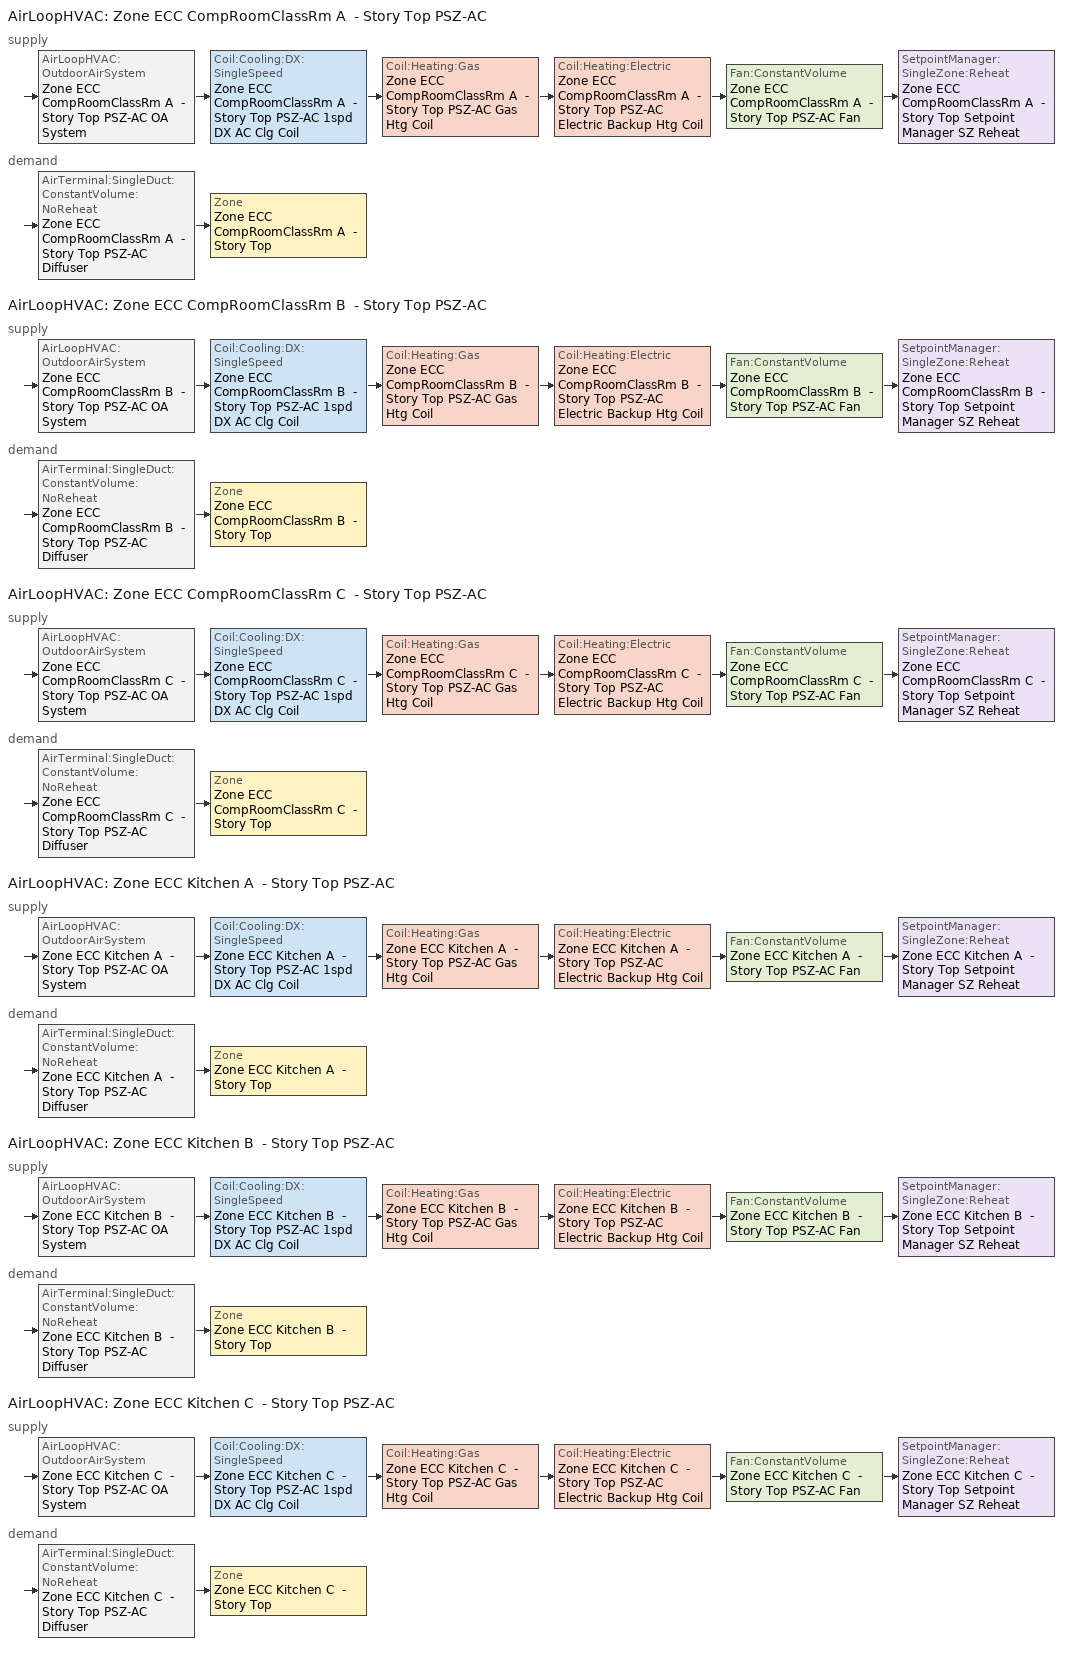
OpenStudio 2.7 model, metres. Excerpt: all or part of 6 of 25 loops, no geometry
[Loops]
AirLoopHVAC 'Zone ECC CompRoomClassRm A  - Story Top PSZ-AC'
 supply: AirLoopHVAC:OutdoorAirSystem 'Zone ECC CompRoomClassRm A  - Story Top PSZ-AC OA System' > Coil:Cooling:DX:SingleSpeed 'Zone ECC CompRoomClassRm A  - Story Top PSZ-AC 1spd DX AC Clg Coil' > Coil:Heating:Gas 'Zone ECC CompRoomClassRm A  - Story Top PSZ-AC Gas Htg Coil' > Coil:Heating:Electric 'Zone ECC CompRoomClassRm A  - Story Top PSZ-AC Electric Backup Htg Coil' > Fan:ConstantVolume 'Zone ECC CompRoomClassRm A  - Story Top PSZ-AC Fan' > SetpointManager:SingleZone:Reheat 'Zone ECC CompRoomClassRm A  - Story Top Setpoint Manager SZ Reheat'
 demand: AirTerminal:SingleDuct:ConstantVolume:NoReheat 'Zone ECC CompRoomClassRm A  - Story Top PSZ-AC Diffuser' > Zone 'Zone ECC CompRoomClassRm A  - Story Top'
AirLoopHVAC 'Zone ECC CompRoomClassRm B  - Story Top PSZ-AC'
 supply: AirLoopHVAC:OutdoorAirSystem 'Zone ECC CompRoomClassRm B  - Story Top PSZ-AC OA System' > Coil:Cooling:DX:SingleSpeed 'Zone ECC CompRoomClassRm B  - Story Top PSZ-AC 1spd DX AC Clg Coil' > Coil:Heating:Gas 'Zone ECC CompRoomClassRm B  - Story Top PSZ-AC Gas Htg Coil' > Coil:Heating:Electric 'Zone ECC CompRoomClassRm B  - Story Top PSZ-AC Electric Backup Htg Coil' > Fan:ConstantVolume 'Zone ECC CompRoomClassRm B  - Story Top PSZ-AC Fan' > SetpointManager:SingleZone:Reheat 'Zone ECC CompRoomClassRm B  - Story Top Setpoint Manager SZ Reheat'
 demand: AirTerminal:SingleDuct:ConstantVolume:NoReheat 'Zone ECC CompRoomClassRm B  - Story Top PSZ-AC Diffuser' > Zone 'Zone ECC CompRoomClassRm B  - Story Top'
AirLoopHVAC 'Zone ECC CompRoomClassRm C  - Story Top PSZ-AC'
 supply: AirLoopHVAC:OutdoorAirSystem 'Zone ECC CompRoomClassRm C  - Story Top PSZ-AC OA System' > Coil:Cooling:DX:SingleSpeed 'Zone ECC CompRoomClassRm C  - Story Top PSZ-AC 1spd DX AC Clg Coil' > Coil:Heating:Gas 'Zone ECC CompRoomClassRm C  - Story Top PSZ-AC Gas Htg Coil' > Coil:Heating:Electric 'Zone ECC CompRoomClassRm C  - Story Top PSZ-AC Electric Backup Htg Coil' > Fan:ConstantVolume 'Zone ECC CompRoomClassRm C  - Story Top PSZ-AC Fan' > SetpointManager:SingleZone:Reheat 'Zone ECC CompRoomClassRm C  - Story Top Setpoint Manager SZ Reheat'
 demand: AirTerminal:SingleDuct:ConstantVolume:NoReheat 'Zone ECC CompRoomClassRm C  - Story Top PSZ-AC Diffuser' > Zone 'Zone ECC CompRoomClassRm C  - Story Top'
AirLoopHVAC 'Zone ECC Kitchen A  - Story Top PSZ-AC'
 supply: AirLoopHVAC:OutdoorAirSystem 'Zone ECC Kitchen A  - Story Top PSZ-AC OA System' > Coil:Cooling:DX:SingleSpeed 'Zone ECC Kitchen A  - Story Top PSZ-AC 1spd DX AC Clg Coil' > Coil:Heating:Gas 'Zone ECC Kitchen A  - Story Top PSZ-AC Gas Htg Coil' > Coil:Heating:Electric 'Zone ECC Kitchen A  - Story Top PSZ-AC Electric Backup Htg Coil' > Fan:ConstantVolume 'Zone ECC Kitchen A  - Story Top PSZ-AC Fan' > SetpointManager:SingleZone:Reheat 'Zone ECC Kitchen A  - Story Top Setpoint Manager SZ Reheat'
 demand: AirTerminal:SingleDuct:ConstantVolume:NoReheat 'Zone ECC Kitchen A  - Story Top PSZ-AC Diffuser' > Zone 'Zone ECC Kitchen A  - Story Top'
AirLoopHVAC 'Zone ECC Kitchen B  - Story Top PSZ-AC'
 supply: AirLoopHVAC:OutdoorAirSystem 'Zone ECC Kitchen B  - Story Top PSZ-AC OA System' > Coil:Cooling:DX:SingleSpeed 'Zone ECC Kitchen B  - Story Top PSZ-AC 1spd DX AC Clg Coil' > Coil:Heating:Gas 'Zone ECC Kitchen B  - Story Top PSZ-AC Gas Htg Coil' > Coil:Heating:Electric 'Zone ECC Kitchen B  - Story Top PSZ-AC Electric Backup Htg Coil' > Fan:ConstantVolume 'Zone ECC Kitchen B  - Story Top PSZ-AC Fan' > SetpointManager:SingleZone:Reheat 'Zone ECC Kitchen B  - Story Top Setpoint Manager SZ Reheat'
 demand: AirTerminal:SingleDuct:ConstantVolume:NoReheat 'Zone ECC Kitchen B  - Story Top PSZ-AC Diffuser' > Zone 'Zone ECC Kitchen B  - Story Top'
AirLoopHVAC 'Zone ECC Kitchen C  - Story Top PSZ-AC'
 supply: AirLoopHVAC:OutdoorAirSystem 'Zone ECC Kitchen C  - Story Top PSZ-AC OA System' > Coil:Cooling:DX:SingleSpeed 'Zone ECC Kitchen C  - Story Top PSZ-AC 1spd DX AC Clg Coil' > Coil:Heating:Gas 'Zone ECC Kitchen C  - Story Top PSZ-AC Gas Htg Coil' > Coil:Heating:Electric 'Zone ECC Kitchen C  - Story Top PSZ-AC Electric Backup Htg Coil' > Fan:ConstantVolume 'Zone ECC Kitchen C  - Story Top PSZ-AC Fan' > SetpointManager:SingleZone:Reheat 'Zone ECC Kitchen C  - Story Top Setpoint Manager SZ Reheat'
 demand: AirTerminal:SingleDuct:ConstantVolume:NoReheat 'Zone ECC Kitchen C  - Story Top PSZ-AC Diffuser' > Zone 'Zone ECC Kitchen C  - Story Top'
[Sizing:Zone] Zone Cooling Design Supply Air Temperature Input Method=SupplyAirTemperature; Zone Cooling Design Supply Air Temperature {C}=12.7778; Zone Cooling Design Supply Air Temperature Difference {deltaC}=11.11; Zone Heating Design Supply Air Temperature Input Method=SupplyAirTemperature; Zone Heating Design Supply Air Temperature {C}=50; Zone Heating Design Supply Air Temperature Difference {deltaC}=11.11; Zone Cooling Design Supply Air Humidity Ratio {kg-H2O/kg-air}=0.0085; Zone Heating Design Supply Air Humidity Ratio {kg-H2O/kg-air}=0.008; Cooling Design Air Flow Method=DesignDay; Heating Design Air Flow Method=DesignDay; Account for Dedicated Outdoor Air System=No; Dedicated Outdoor Air System Control Strategy=NeutralSupplyAir; Dedicated Outdoor Air Low Setpoint Temperature for Design {C}=autosize; Dedicated Outdoor Air High Setpoint Temperature for Design {C}=autosize
Zone ECC Kitchen A  - Story Top; Zone ECC Kitchen B  - Story Top; Zone ECC Kitchen C  - Story Top; Zone ECC CompRoomClassRm A  - Story Top; Zone ECC CompRoomClassRm B  - Story Top; Zone ECC CompRoomClassRm C  - Story Top
[Zone equipment]
Zone ECC Kitchen A  - Story Top: Zone ECC Kitchen A  - Story Top Exhaust Fan, Zone ECC Kitchen A  - Story Top PSZ-AC Diffuser
Zone ECC Kitchen B  - Story Top: Zone ECC Kitchen B  - Story Top Exhaust Fan, Zone ECC Kitchen B  - Story Top PSZ-AC Diffuser
Zone ECC Kitchen C  - Story Top: Zone ECC Kitchen C  - Story Top Exhaust Fan, Zone ECC Kitchen C  - Story Top PSZ-AC Diffuser
Zone ECC CompRoomClassRm A  - Story Top: Zone ECC CompRoomClassRm A  - Story Top PSZ-AC Diffuser
Zone ECC CompRoomClassRm B  - Story Top: Zone ECC CompRoomClassRm B  - Story Top PSZ-AC Diffuser
Zone ECC CompRoomClassRm C  - Story Top: Zone ECC CompRoomClassRm C  - Story Top PSZ-AC Diffuser
[Fan:ZoneExhaust] Availability Schedule=DEER Community College Kitchen Exhaust Fan DCV Schedule; Fan Total Efficiency=0.429; Pressure Rise {Pa}=124.544; System Availability Manager Coupling Mode=Decoupled
Name | Maximum Flow Rate {m3/s}
Zone ECC Kitchen A  - Story Top Exhaust Fan; Zone ECC Kitchen C  - Story Top Exhaust Fan | 0.0553385
Zone ECC Kitchen B  - Story Top Exhaust Fan | 0.208903
[AirLoopHVAC] Availability Schedule=Always On Discrete; Design Supply Air Flow Rate {m3/s}=AutoSize
Zone ECC CompRoomClassRm A  - Story Top PSZ-AC; Zone ECC CompRoomClassRm B  - Story Top PSZ-AC; Zone ECC CompRoomClassRm C  - Story Top PSZ-AC; Zone ECC Kitchen A  - Story Top PSZ-AC; Zone ECC Kitchen B  - Story Top PSZ-AC; Zone ECC Kitchen C  - Story Top PSZ-AC
[Sizing:System] Type of Load to Size On=Sensible; Design Outdoor Air Flow Rate {m3/s}=Autosize; Central Heating Maximum System Air Flow Ratio=1; Preheat Design Temperature {C}=7.22222; Preheat Design Humidity Ratio {kg-H2O/kg-Air}=0.008; Precool Design Temperature {C}=12.7778; Precool Design Humidity Ratio {kg-H2O/kg-Air}=0.008; Central Cooling Design Supply Air Temperature {C}=12.7778; Central Heating Design Supply Air Temperature {C}=50; Sizing Option=Coincident; 100% Outdoor Air in Cooling=No; 100% Outdoor Air in Heating=No; Central Cooling Design Supply Air Humidity Ratio {kg-H2O/kg-Air}=0.0085; Central Heating Design Supply Air Humidity Ratio {kg-H2O/kg-Air}=0.008; Cooling Design Air Flow Method=DesignDay; Cooling Design Air Flow Rate {m3/s}=0; Heating Design Air Flow Method=DesignDay; Heating Design Air Flow Rate {m3/s}=0; System Outdoor Air Method=ZoneSum; Zone Maximum Outdoor Air Fraction=1; Cooling Supply Air Flow Rate Per Floor Area {m3/s-m2}=0.00996765; Cooling Fraction of Autosized Cooling Supply Air Flow Rate=1; Cooling Supply Air Flow Rate Per Unit Cooling Capacity {m3/s-W}=3.94755e-05; Heating Supply Air Flow Rate Per Floor Area {m3/s-m2}=0.00996765; Heating Fraction of Autosized Heating Supply Air Flow Rate=1; Heating Fraction of Autosized Cooling Supply Air Flow Rate=1; Heating Supply Air Flow Rate Per Unit Heating Capacity {m3/s-W}=3.15882e-05; Cooling Design Capacity Method=CoolingDesignCapacity; Cooling Design Capacity {W}=autosize; Cooling Design Capacity Per Floor Area {W/m2}=234.7; Fraction of Autosized Cooling Design Capacity=1; Heating Design Capacity Method=HeatingDesignCapacity; Heating Design Capacity {W}=autosize; Heating Design Capacity Per Floor Area {W/m2}=157; Fraction of Autosized Heating Design Capacity=1; Central Cooling Capacity Control Method=OnOff
Zone ECC CompRoomClassRm A  - Story Top PSZ-AC; Zone ECC CompRoomClassRm B  - Story Top PSZ-AC; Zone ECC CompRoomClassRm C  - Story Top PSZ-AC; Zone ECC Kitchen A  - Story Top PSZ-AC; Zone ECC Kitchen B  - Story Top PSZ-AC; Zone ECC Kitchen C  - Story Top PSZ-AC
[Controller:OutdoorAir] Minimum Outdoor Air Flow Rate {m3/s}=0; Maximum Outdoor Air Flow Rate {m3/s}=Autosize; Economizer Control Type=NoEconomizer; Economizer Control Action Type=ModulateFlow; Economizer Maximum Limit Dry-Bulb Temperature {C}=28; Economizer Maximum Limit Enthalpy {J/kg}=64000; Lockout Type=NoLockout; Minimum Limit Type=FixedMinimum; Minimum Outdoor Air Schedule=Always On Discrete; High Humidity Control=No; Heat Recovery Bypass Control Type=BypassWhenWithinEconomizerLimits
Name | Controller Mechanical Ventilation
Zone ECC CompRoomClassRm A  - Story Top PSZ-AC OA System Controller | Controller Mechanical Ventilation 14
Zone ECC CompRoomClassRm B  - Story Top PSZ-AC OA System Controller | Controller Mechanical Ventilation 15
Zone ECC CompRoomClassRm C  - Story Top PSZ-AC OA System Controller | Controller Mechanical Ventilation 16
Zone ECC Kitchen A  - Story Top PSZ-AC OA System Controller | Controller Mechanical Ventilation 17
Zone ECC Kitchen B  - Story Top PSZ-AC OA System Controller | Controller Mechanical Ventilation 18
Zone ECC Kitchen C  - Story Top PSZ-AC OA System Controller | Controller Mechanical Ventilation 19
[Controller:MechanicalVentilation] Availability Schedule=Always On Discrete; System Outdoor Air Method=ZoneSum
Controller Mechanical Ventilation 14; Controller Mechanical Ventilation 15; Controller Mechanical Ventilation 16; Controller Mechanical Ventilation 17; Controller Mechanical Ventilation 18; Controller Mechanical Ventilation 19
[AirLoopHVAC:OutdoorAirSystem]
Name | Controller
Zone ECC CompRoomClassRm A  - Story Top PSZ-AC OA System | Zone ECC CompRoomClassRm A  - Story Top PSZ-AC OA System Controller
Zone ECC CompRoomClassRm B  - Story Top PSZ-AC OA System | Zone ECC CompRoomClassRm B  - Story Top PSZ-AC OA System Controller
Zone ECC CompRoomClassRm C  - Story Top PSZ-AC OA System | Zone ECC CompRoomClassRm C  - Story Top PSZ-AC OA System Controller
Zone ECC Kitchen A  - Story Top PSZ-AC OA System | Zone ECC Kitchen A  - Story Top PSZ-AC OA System Controller
Zone ECC Kitchen B  - Story Top PSZ-AC OA System | Zone ECC Kitchen B  - Story Top PSZ-AC OA System Controller
Zone ECC Kitchen C  - Story Top PSZ-AC OA System | Zone ECC Kitchen C  - Story Top PSZ-AC OA System Controller
[SetpointManager:SingleZone:Reheat] Minimum Supply Air Temperature {C}=12.7778; Maximum Supply Air Temperature {C}=50
Name | Control Zone | Setpoint Node or NodeList
Zone ECC CompRoomClassRm A  - Story Top Setpoint Manager SZ Reheat | Zone ECC CompRoomClassRm A  - Story Top | Zone ECC CompRoomClassRm A  - Story Top PSZ-AC Supply Outlet Node
Zone ECC CompRoomClassRm B  - Story Top Setpoint Manager SZ Reheat | Zone ECC CompRoomClassRm B  - Story Top | Zone ECC CompRoomClassRm B  - Story Top PSZ-AC Supply Outlet Node
Zone ECC CompRoomClassRm C  - Story Top Setpoint Manager SZ Reheat | Zone ECC CompRoomClassRm C  - Story Top | Zone ECC CompRoomClassRm C  - Story Top PSZ-AC Supply Outlet Node
Zone ECC Kitchen A  - Story Top Setpoint Manager SZ Reheat | Zone ECC Kitchen A  - Story Top | Zone ECC Kitchen A  - Story Top PSZ-AC Supply Outlet Node
Zone ECC Kitchen B  - Story Top Setpoint Manager SZ Reheat | Zone ECC Kitchen B  - Story Top | Zone ECC Kitchen B  - Story Top PSZ-AC Supply Outlet Node
Zone ECC Kitchen C  - Story Top Setpoint Manager SZ Reheat | Zone ECC Kitchen C  - Story Top | Zone ECC Kitchen C  - Story Top PSZ-AC Supply Outlet Node
[Fan:ConstantVolume] Availability Schedule=Always On Discrete; Fan Total Efficiency=0.54; Pressure Rise {Pa}=622.722; Maximum Flow Rate {m3/s}=AutoSize; Motor Efficiency=0.9; Motor In Airstream Fraction=1
Zone ECC CompRoomClassRm A  - Story Top PSZ-AC Fan; Zone ECC CompRoomClassRm B  - Story Top PSZ-AC Fan; Zone ECC CompRoomClassRm C  - Story Top PSZ-AC Fan; Zone ECC Kitchen A  - Story Top PSZ-AC Fan; Zone ECC Kitchen B  - Story Top PSZ-AC Fan; Zone ECC Kitchen C  - Story Top PSZ-AC Fan
[Coil:Heating:Gas] Availability Schedule=Always On Discrete; Gas Burner Efficiency=0.8; Nominal Capacity {W}=AutoSize; Parasitic Electric Load {W}=0; Parasitic Gas Load {W}=0
Zone ECC CompRoomClassRm A  - Story Top PSZ-AC Gas Htg Coil; Zone ECC CompRoomClassRm B  - Story Top PSZ-AC Gas Htg Coil; Zone ECC CompRoomClassRm C  - Story Top PSZ-AC Gas Htg Coil; Zone ECC Kitchen A  - Story Top PSZ-AC Gas Htg Coil; Zone ECC Kitchen B  - Story Top PSZ-AC Gas Htg Coil; Zone ECC Kitchen C  - Story Top PSZ-AC Gas Htg Coil
[Coil:Heating:Electric] Availability Schedule=Always On Discrete; Efficiency=1
Zone ECC CompRoomClassRm A  - Story Top PSZ-AC Electric Backup Htg Coil; Zone ECC CompRoomClassRm B  - Story Top PSZ-AC Electric Backup Htg Coil; Zone ECC CompRoomClassRm C  - Story Top PSZ-AC Electric Backup Htg Coil; Zone ECC Kitchen A  - Story Top PSZ-AC Electric Backup Htg Coil; Zone ECC Kitchen B  - Story Top PSZ-AC Electric Backup Htg Coil; Zone ECC Kitchen C  - Story Top PSZ-AC Electric Backup Htg Coil
[Coil:Cooling:DX:SingleSpeed] Availability Schedule=Always On Discrete; Rated Total Cooling Capacity {W}=autosize; Rated Sensible Heat Ratio=autosize; Rated COP {W/W}=3; Rated Air Flow Rate {m3/s}=autosize; Rated Evaporator Fan Power Per Volume Flow Rate {W/(m3/s)}=773.3; Condenser Type=AirCooled; Evaporative Condenser Effectiveness=0; Evaporative Condenser Air Flow Rate {m3/s}=Autosize; Evaporative Condenser Pump Rated Power Consumption {W}=Autosize; Crankcase Heater Capacity {W}=0; Maximum Outdoor Dry-Bulb Temperature for Crankcase Heater Operation {C}=0; Basin Heater Capacity {W/K}=0; Basin Heater Setpoint Temperature {C}=10
Name | Total Cooling Capacity Function of Temperature Curve | Total Cooling Capacity Function of Flow Fraction Curve | Energy Input Ratio Function of Temperature Curve | Energy Input Ratio Function of Flow Fraction Curve | Part Load Fraction Correlation Curve
Zone ECC CompRoomClassRm A  - Story Top PSZ-AC 1spd DX AC Clg Coil | Curve Biquadratic 67 | Curve Quadratic 91 | Curve Biquadratic 68 | Curve Quadratic 92 | Curve Quadratic 93
Zone ECC CompRoomClassRm B  - Story Top PSZ-AC 1spd DX AC Clg Coil | Curve Biquadratic 71 | Curve Quadratic 97 | Curve Biquadratic 72 | Curve Quadratic 98 | Curve Quadratic 99
Zone ECC CompRoomClassRm C  - Story Top PSZ-AC 1spd DX AC Clg Coil | Curve Biquadratic 75 | Curve Quadratic 103 | Curve Biquadratic 76 | Curve Quadratic 104 | Curve Quadratic 105
Zone ECC Kitchen A  - Story Top PSZ-AC 1spd DX AC Clg Coil | Curve Biquadratic 79 | Curve Quadratic 109 | Curve Biquadratic 80 | Curve Quadratic 110 | Curve Quadratic 111
Zone ECC Kitchen B  - Story Top PSZ-AC 1spd DX AC Clg Coil | Curve Biquadratic 83 | Curve Quadratic 115 | Curve Biquadratic 84 | Curve Quadratic 116 | Curve Quadratic 117
Zone ECC Kitchen C  - Story Top PSZ-AC 1spd DX AC Clg Coil | Curve Biquadratic 87 | Curve Quadratic 121 | Curve Biquadratic 88 | Curve Quadratic 122 | Curve Quadratic 123
[AirTerminal:SingleDuct:ConstantVolume:NoReheat] Availability Schedule=Always On Discrete; Maximum Air Flow Rate {m3/s}=AutoSize
Zone ECC CompRoomClassRm A  - Story Top PSZ-AC Diffuser; Zone ECC CompRoomClassRm B  - Story Top PSZ-AC Diffuser; Zone ECC CompRoomClassRm C  - Story Top PSZ-AC Diffuser; Zone ECC Kitchen A  - Story Top PSZ-AC Diffuser; Zone ECC Kitchen B  - Story Top PSZ-AC Diffuser; Zone ECC Kitchen C  - Story Top PSZ-AC Diffuser
[Schedule:Ruleset]
DEER Community College Kitchen Exhaust Fan DCV Schedule: Default Day Schedule=DEER Community College Kitchen Exhaust Fan DCV Schedule Default; Summer Design Day Schedule=DEER Community College Kitchen Exhaust Fan DCV Schedule Summer Design Day; Winter Design Day Schedule=DEER Community College Kitchen Exhaust Fan DCV Schedule Winter Design Day
[Schedule:Day]
DEER Community College Kitchen Exhaust Fan DCV Schedule Default: 24, 0, 0
DEER Community College Kitchen Exhaust Fan DCV Schedule Summer Design Day; DEER Community College Kitchen Exhaust Fan DCV Schedule Wkdy Day 1; DEER Community College Kitchen Exhaust Fan DCV Schedule Wkdy Day 3: 6, 0, 0, 7, 0, 0.83, 9, 0, 0.9, 11, 0, 0.83, 13, 0, 0.95, 18, 0, 0.83, 22, 0, 0.5, 24, 0, 0
DEER Community College Kitchen Exhaust Fan DCV Schedule Winter Design Day; DEER Community College Kitchen Exhaust Fan DCV Schedule Wkdy Day 2: 6, 0, 0, 17, 0, 0.83, 20, 0, 0.5, 24, 0, 0
DEER Community College Kitchen Exhaust Fan DCV Schedule Sat Day; DEER Community College Kitchen Exhaust Fan DCV Schedule Sat Day 1; DEER Community College Kitchen Exhaust Fan DCV Schedule Sat Day 3: 6, 0, 0, 11, 0, 0.83, 13, 0, 0.9, 17, 0, 0.83, 24, 0, 0
DEER Community College Kitchen Exhaust Fan DCV Schedule Wkdy Day: 6, 0, 0, 7, 0, 0.83, 11, 0, 0, 13, 0, 0.95, 18, 0, 0.83, 22, 0, 0.5, 24, 0, 0
DEER Community College Kitchen Exhaust Fan DCV Schedule Sat Day 2: 6, 0, 0, 15, 0, 0.83, 24, 0, 0
[Schedule:Rule] Schedule Ruleset=DEER Community College Kitchen Exhaust Fan DCV Schedule; Date Specification Type=DateRange
Name | Rule Order | Day Schedule | Apply Saturday | Start Month | Start Day | End Month | End Day | Apply Monday | Apply Tuesday | Apply Wednesday | Apply Thursday | Apply Friday
Schedule Rule 198 | 7 | DEER Community College Kitchen Exhaust Fan DCV Schedule Sat Day | Yes | 1 | 12 | 4 | 3
Schedule Rule 199 | 6 | DEER Community College Kitchen Exhaust Fan DCV Schedule Wkdy Day |  | 1 | 12 | 4 | 3 | Yes | Yes | Yes | Yes | Yes
Schedule Rule 200 | 5 | DEER Community College Kitchen Exhaust Fan DCV Schedule Sat Day 1 | Yes | 4 | 13 | 5 | 22
Schedule Rule 201 | 4 | DEER Community College Kitchen Exhaust Fan DCV Schedule Wkdy Day 1 |  | 4 | 13 | 5 | 22 | Yes | Yes | Yes | Yes | Yes
Schedule Rule 202 | 3 | DEER Community College Kitchen Exhaust Fan DCV Schedule Sat Day 2 | Yes | 6 | 1 | 8 | 7
Schedule Rule 203 | 2 | DEER Community College Kitchen Exhaust Fan DCV Schedule Wkdy Day 2 |  | 6 | 1 | 8 | 7 | Yes | Yes | Yes | Yes | Yes
Schedule Rule 204 | 1 | DEER Community College Kitchen Exhaust Fan DCV Schedule Sat Day 3 | Yes | 8 | 17 | 12 | 11
Schedule Rule 205 | 0 | DEER Community College Kitchen Exhaust Fan DCV Schedule Wkdy Day 3 |  | 8 | 17 | 12 | 11 | Yes | Yes | Yes | Yes | Yes
[Schedule:Constant]
Always On Discrete: Value=1
[Curve:Biquadratic] Minimum Value of x=-100; Maximum Value of x=100; Minimum Value of y=-100; Maximum Value of y=100
Name | Coefficient1 Constant | Coefficient2 x | Coefficient3 x**2 | Coefficient4 y | Coefficient5 y**2 | Coefficient6 x*y
Curve Biquadratic 67; Curve Biquadratic 71; Curve Biquadratic 75; Curve Biquadratic 79; Curve Biquadratic 83; Curve Biquadratic 87 | 0.971212 | -0.0152755 | 0.00144345 | -0.00039321 | -6.8364e-06 | -0.000290596
Curve Biquadratic 68; Curve Biquadratic 72; Curve Biquadratic 76; Curve Biquadratic 80; Curve Biquadratic 84; Curve Biquadratic 88 | 0.286871 | 0.0239022 | -0.000810648 | 0.0134585 | 0.000338936 | -0.000487004
[Curve:Quadratic]
Name | Coefficient1 Constant | Coefficient2 x | Coefficient3 x**2 | Minimum Value of x | Maximum Value of x | Minimum Curve Output | Maximum Curve Output
Curve Quadratic 91; Curve Quadratic 92; Curve Quadratic 97; Curve Quadratic 98; Curve Quadratic 103; Curve Quadratic 104; Curve Quadratic 109; Curve Quadratic 110; Curve Quadratic 115; Curve Quadratic 116; Curve Quadratic 121; Curve Quadratic 122 | 1 | 0 | 0 | -100 | 100
Curve Quadratic 93; Curve Quadratic 99; Curve Quadratic 105; Curve Quadratic 111; Curve Quadratic 117; Curve Quadratic 123 | 0.909496 | 0.0986477 | -0.00819488 | 0 | 1 | 0.7 | 1
